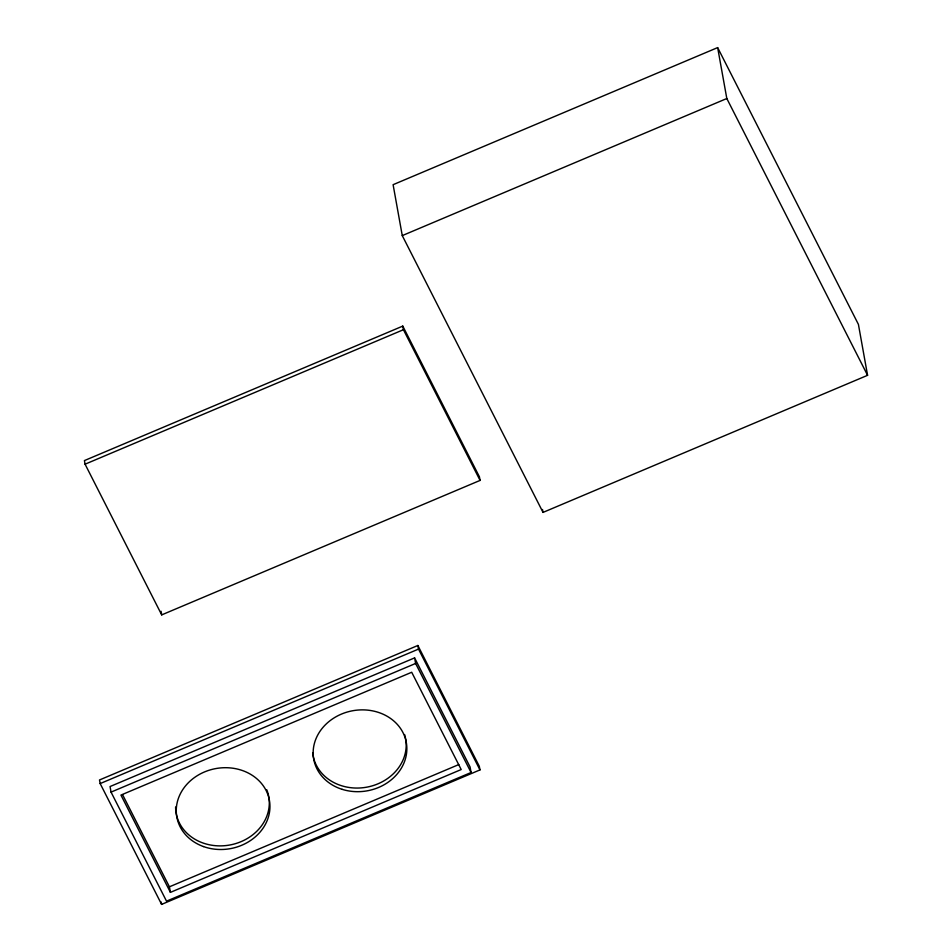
<?xml version="1.0" encoding="UTF-8"?>
<svg xmlns="http://www.w3.org/2000/svg" width="952" height="952" viewBox="0 0 952 952"><rect width="100%" height="100%" fill="white"/><g stroke="black" fill="none" stroke-linecap="round" stroke-linejoin="round"><path stroke-width="1.43" d="M717.653 47.6L393.105 184.688L402.268 235.608L543.033 512.402L867.569 375.314L858.418 324.394L717.653 47.6L726.816 98.52L867.569 375.314M402.268 235.608L726.816 98.52M402.779 326.096L84.43 460.578L85.073 464.195L161.709 614.885L480.07 480.415L479.415 476.797L402.779 326.096L403.434 329.713L480.07 480.415M85.073 464.195L403.434 329.713M417.868 645.48L99.508 779.962L100.162 783.579L161.602 904.4L479.963 769.918L479.308 766.301L417.868 645.48L418.523 649.097L479.963 769.918M100.162 783.579L418.523 649.097M414.608 657.891L110.051 786.542L111.051 792.112L166.517 901.163L471.073 772.512L470.074 766.955L414.608 657.891L415.607 663.461L471.073 772.512M111.051 792.112L415.607 663.461M170.42 892.369L120.94 795.075L411.704 672.255L461.185 769.549L170.42 892.369L169.42 886.812L458.816 764.563M122.618 794.777L169.42 886.812M542.509 509.487L543.033 512.402M161.066 611.267L161.709 614.885M161.174 901.984L161.602 904.4M405.409 737.657A47.029 40.686 -10.2 0 1 365.77 787.34A47.029 40.686 -10.2 0 1 312.696 752.937M404.588 734.527A47.029 40.686 -10.2 0 1 405.171 736.598M266.786 789.803A47.029 40.686 -10.2 0 1 230.11 844.948A47.029 40.686 -10.2 0 1 175.608 806.987M342.077 789.315A47.029 40.686 -10.2 0 0 406.456 743.393A47.029 40.686 -10.2 0 0 331.486 719.629A47.029 40.686 -10.2 0 0 342.077 789.315M203.478 846.566A47.029 40.686 -10.2 0 0 269.761 802.822A47.029 40.686 -10.2 0 0 196.088 776.427A47.029 40.686 -10.2 0 0 203.478 846.566"/></g></svg>
